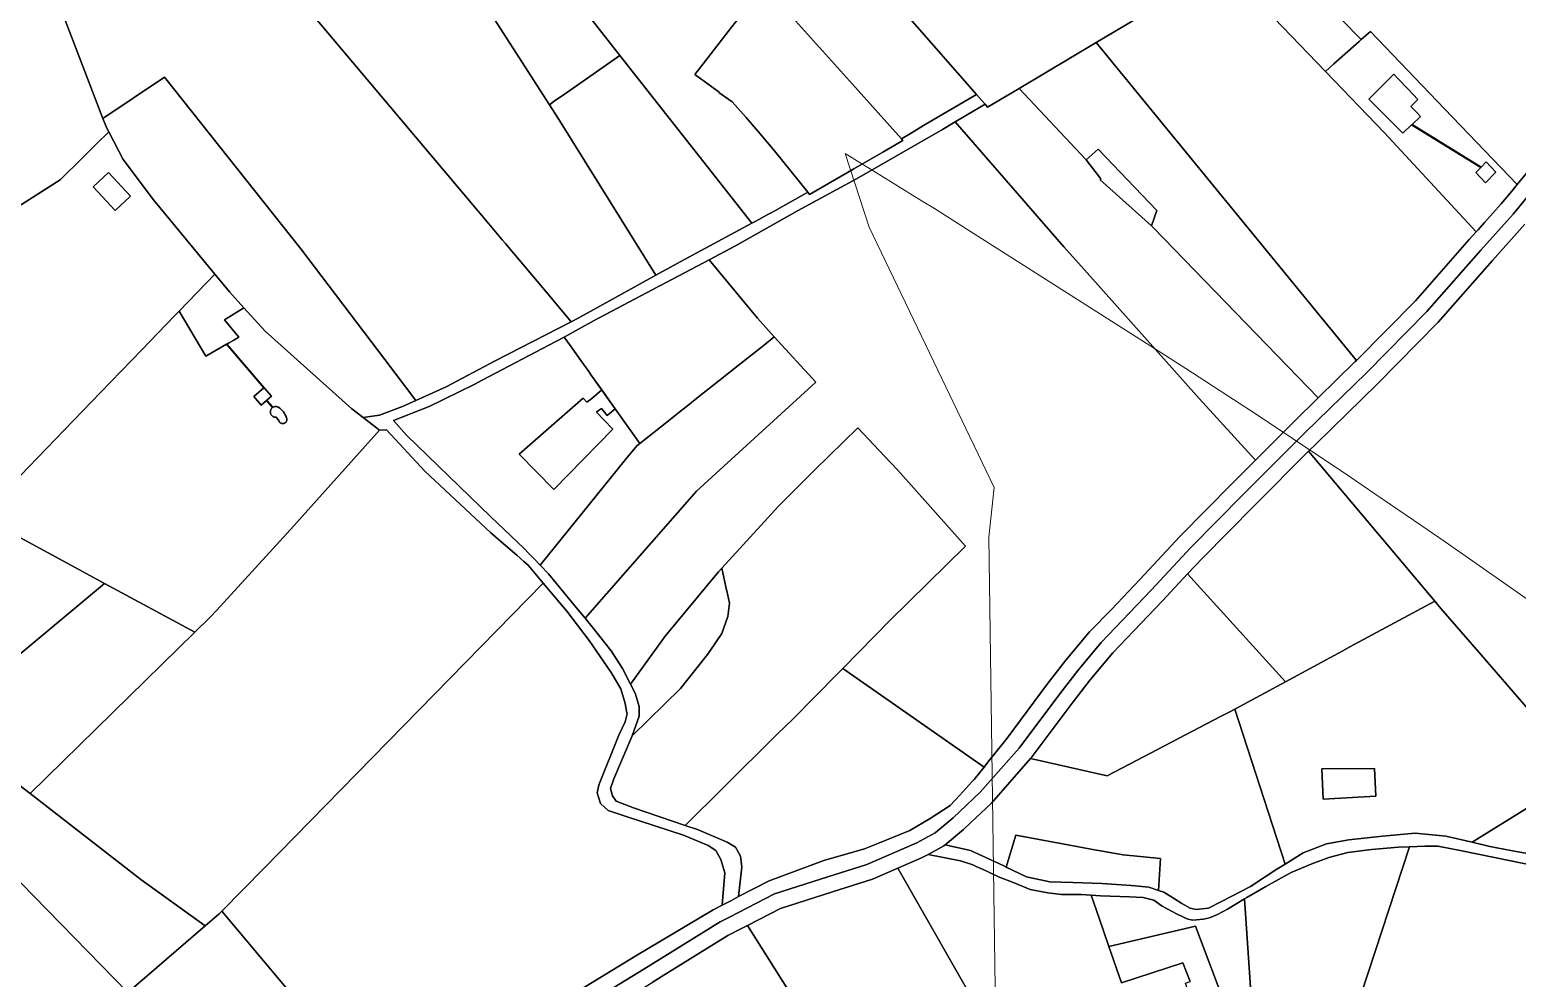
# Model space of a CAD drawing. Header units: metres. Extents: x 3 to 1027712, y 40 to 4430649.
# Drawn here: x 511095 to 511666, y 4411737 to 4412101 of the extents above; entities that cross this region are included whole.
import ezdxf

# ---------------------------------------------------------------- set-up
doc = ezdxf.new("R2010")
doc.units = ezdxf.units.M
doc.header["$MEASUREMENT"] = 0
doc.layers.add('A.ES.SDGC.CP.07003.cadastralparcel — CadastralParcel', color=1, linetype='Continuous')
doc.layers.add('Zonas_Interes_Minero_5_km', color=7, linetype='Continuous', lineweight=9, true_color=0xc0fac1)

msp = doc.modelspace()

# ---------------------------------------------------------------- linework, layer by layer
at = {"layer": 'A.ES.SDGC.CP.07003.cadastralparcel — CadastralParcel', "color": 7, "linetype": 'Continuous', "flags": 128}
for points in [[(511510.38, 4412203.79), (511483.71, 4412233.91), (511496.96, 4412239.28), (511505.47, 4412242.73), (511520.23, 4412249.09), (511522.99, 4412250.28), (511537.6, 4412256.57), (511559.51, 4412266.01), (511561.51, 4412266.89), (511629.77, 4412184.59), (511642.53, 4412169.21), (511703.94, 4412095.16), (511695.5, 4412082.72), (511684.84, 4412066.53), (511679.55, 4412059.37), (511670.47, 4412047.09), (511666.24, 4412041.96), (511638.31, 4412071.11), (511609.84, 4412100.84), (511606.29, 4412097.69), (511590.49, 4412113.82), (511541.75, 4412168.37), (511537.41, 4412173.27), (511510.38, 4412203.79)], [(511486.75, 4412194.54), (511459.06, 4412223.92), (511463.08, 4412225.55), (511471.36, 4412228.91), (511483.71, 4412233.91), (511510.38, 4412203.79), (511537.41, 4412173.27), (511541.75, 4412168.37), (511590.49, 4412113.82), (511606.29, 4412097.69), (511605.51, 4412097), (511595.79, 4412088.38), (511592.65, 4412085.4), (511576.07, 4412102.58), (511566.74, 4412112.25), (511551.2, 4412128.34), (511545.94, 4412133.78), (511511, 4412169.84), (511488.62, 4412192.63), (511486.75, 4412194.54)], [(511458.1, 4412175.17), (511426.1, 4412210.95), (511437.7, 4412215.3), (511438.86, 4412215.74), (511459.06, 4412223.92), (511486.75, 4412194.54), (511488.62, 4412192.63), (511511, 4412169.84), (511545.94, 4412133.78), (511551.2, 4412128.34), (511566.74, 4412112.25), (511576.07, 4412102.58), (511592.65, 4412085.4), (511615.23, 4412061.79), (511650.51, 4412023.8), (511647.81, 4412020.79), (511627.17, 4411997.31), (511604.48, 4411974.35), (511504.5, 4412096.55), (511520.46, 4412106.07), (511480.19, 4412150.46), (511458.1, 4412175.17)], [(511401, 4412201.55), (511426.1, 4412210.95), (511458.1, 4412175.17), (511460.15, 4412172.88), (511480.19, 4412150.46), (511520.46, 4412106.07), (511504.5, 4412096.55), (511474.88, 4412078.88), (511462.76, 4412071.65), (511461.74, 4412072.81), (511460.33, 4412074.42), (511458.46, 4412076.55), (511427.47, 4412111.88), (511414.81, 4412126.58), (511396.26, 4412148.1), (511388.76, 4412156.8), (511379.38, 4412167.69), (511365.89, 4412183.34), (511362.59, 4412187.16), (511376.34, 4412192.32), (511395.09, 4412199.34), (511401, 4412201.55)], [(511294.33, 4412072.66), (511250.93, 4412140.2), (511255.89, 4412142.32), (511277.09, 4412151.4), (511306.92, 4412110.17), (511308.47, 4412108.03), (511321.45, 4412091.54), (511307.35, 4412081.73), (511300.85, 4412077.2), (511296.18, 4412073.95), (511294.33, 4412072.66)], [(511420.74, 4412069.49), (511410.8, 4412080.6), (511388.91, 4412104.9), (511377.57, 4412117.5), (511376.64, 4412118.53), (511377.28, 4412119.5), (511396.26, 4412148.1), (511414.81, 4412126.58), (511427.47, 4412111.88), (511458.46, 4412076.55), (511438.76, 4412064.99), (511433.1, 4412061.64), (511429.6, 4412059.58), (511420.74, 4412069.49)], [(511198.11, 4412113.48), (511195.81, 4412116.21), (511210.79, 4412123.01), (511211.16, 4412123.17), (511250.93, 4412140.2), (511294.33, 4412072.66), (511297.58, 4412067.61), (511313.42, 4412042.16), (511335.25, 4412007.11), (511305.35, 4411990.57), (511302.74, 4411989.24), (511295.13, 4411998.28), (511280.6, 4412015.51), (511279.94, 4412016.31), (511277.39, 4412019.34), (511276.18, 4412020.78), (511270.41, 4412027.63), (511198.11, 4412113.48)], [(511500.6, 4412051.41), (511474.88, 4412078.88), (511504.5, 4412096.55), (511604.48, 4411974.35), (511604.06, 4411973.93), (511589.76, 4411959.95), (511526.49, 4412025.32), (511525.72, 4412026.11), (511527.82, 4412032.04), (511505.21, 4412055.56), (511500.6, 4412051.41)], [(511615.23, 4412061.79), (511592.65, 4412085.4), (511595.79, 4412088.38), (511605.51, 4412097), (511606.29, 4412097.69), (511609.84, 4412100.84), (511638.31, 4412071.11), (511666.24, 4412041.96), (511664.19, 4412039.47), (511660.12, 4412034.52), (511653.68, 4412027.34), (511651.23, 4412024.61), (511650.51, 4412023.8), (511615.23, 4412061.79)], [(511297.58, 4412067.61), (511294.33, 4412072.66), (511296.18, 4412073.95), (511300.85, 4412077.2), (511307.35, 4412081.73), (511321.45, 4412091.54), (511348.97, 4412056.59), (511372.16, 4412027.14), (511344.63, 4412012.3), (511339.72, 4412009.59), (511337.53, 4412008.38), (511335.25, 4412007.11), (511313.42, 4412042.16), (511297.58, 4412067.61)], [(511124.21, 4412063.63), (511122.76, 4412067.4), (511146.35, 4412083.27), (511198.8, 4412017.26), (511231.11, 4411974.69), (511242.99, 4411959.04), (511237.85, 4411956.73), (511229.08, 4411953.32), (511222.71, 4411952.49), (511218.38, 4411955.82), (511185.03, 4411985.57), (511176.85, 4411994.64), (511171.33, 4412000.75), (511165.72, 4412007.56), (511142.16, 4412036.15), (511130.55, 4412051.62), (511124.97, 4412062.2), (511124.21, 4412063.63)], [(511629.14, 4412068.13), (511625.85, 4412065.1), (511652.39, 4412048.62), (511652.46, 4412048.69), (511654.36, 4412050.65), (511658.07, 4412046.71), (511654.13, 4412042.65), (511650.42, 4412046.59), (511652.25, 4412048.47), (511625.71, 4412064.95), (511622.28, 4412061.77), (511609.19, 4412074.73), (511611.97, 4412077.51), (511616.31, 4412081.86), (511618.86, 4412084.41), (511620.3, 4412082.89), (511624.37, 4412078.61), (511628.13, 4412074.65), (511625.87, 4412072.45), (511625.73, 4412072.31), (511625.36, 4412071.95), (511627.65, 4412069.64), (511627.7, 4412069.59), (511629.14, 4412068.13)], [(511629.14, 4412068.13), (511627.7, 4412069.59), (511627.65, 4412069.64), (511625.36, 4412071.95), (511625.73, 4412072.31), (511625.87, 4412072.45), (511628.13, 4412074.65), (511624.37, 4412078.61), (511620.3, 4412082.89), (511618.86, 4412084.41), (511616.31, 4412081.86), (511611.97, 4412077.51), (511609.19, 4412074.73), (511622.28, 4412061.77), (511625.71, 4412064.95), (511652.25, 4412048.47), (511650.42, 4412046.59), (511654.13, 4412042.65), (511658.07, 4412046.71), (511654.36, 4412050.65), (511652.46, 4412048.69), (511652.39, 4412048.62), (511625.85, 4412065.1), (511629.14, 4412068.13)], [(511429.6, 4412059.58), (511433.1, 4412061.64), (511438.76, 4412064.99), (511458.46, 4412076.55), (511460.33, 4412074.42), (511461.74, 4412072.81), (511450.32, 4412066.02), (511445.35, 4412063.08), (511412.36, 4412044.22), (511389.7, 4412031.81), (511365.82, 4412018.41), (511355.7, 4412013.06), (511336.82, 4412003.08), (511336.67, 4412003), (511334.28, 4412001.74), (511331.58, 4412000.32), (511313.67, 4411990.9), (511312.67, 4411990.35), (511304.38, 4411985.79), (511300, 4411983.38), (511296.86, 4411981.65), (511268.53, 4411966.81), (511265.42, 4411965.18), (511248.12, 4411956.66), (511234.47, 4411951.3), (511239.35, 4411945.71), (511271.76, 4411914.29), (511284.67, 4411902.12), (511286.46, 4411900.24), (511288.33, 4411898.26), (511290.77, 4411895.7), (511293.93, 4411892.39), (511302.84, 4411881.63), (511304.65, 4411879.44), (511306.65, 4411877.03), (511308.02, 4411875.37), (511310.78, 4411872.03), (511318.09, 4411862.77), (511322.48, 4411855.96), (511325.55, 4411849.97), (511327.35, 4411846.46), (511328.82, 4411841.35), (511328.82, 4411837.7), (511326.14, 4411830.15), (511319.07, 4411813.59), (511317.85, 4411809.94), (511318.58, 4411807.02), (511320.04, 4411805.07), (511326.62, 4411802.39), (511346.46, 4411795.72), (511351.23, 4411794.12), (511362.69, 4411789.25), (511365.85, 4411787.3), (511366.34, 4411786.45), (511367.8, 4411783.89), (511368.29, 4411779.75), (511367.05, 4411768.35), (511364.26, 4411766.89), (511360.68, 4411765.03), (511361.71, 4411777.52), (511360.25, 4411782.64), (511358.3, 4411786.04), (511355.37, 4411787.99), (511345.87, 4411791.89), (511323.45, 4411799.19), (511316.87, 4411801.38), (511313.95, 4411804.06), (511312.73, 4411808.2), (511313.25, 4411810.63), (511313.46, 4411811.61), (511321.02, 4411830.36), (511323.45, 4411835.47), (511324.18, 4411838.63), (511324.01, 4411839.55), (511323.45, 4411842.53), (511321.75, 4411848.13), (511318.09, 4411854.46), (511309.55, 4411866.79), (511301.02, 4411877.99), (511291.98, 4411888.79), (511286.15, 4411895.75), (511284.52, 4411897.17), (511281.79, 4411899.53), (511278.3, 4411902.54), (511271.78, 4411908.17), (511246.44, 4411931.78), (511231.76, 4411947.72), (511229.08, 4411947.57), (511226.21, 4411949.78), (511222.71, 4411952.49), (511229.08, 4411953.32), (511237.85, 4411956.73), (511242.99, 4411959.04), (511254.67, 4411964.28), (511273.43, 4411974.26), (511302.74, 4411989.24), (511305.35, 4411990.57), (511335.25, 4412007.11), (511337.53, 4412008.38), (511339.72, 4412009.59), (511344.63, 4412012.3), (511372.16, 4412027.14), (511373.61, 4412027.92), (511377.98, 4412030.28), (511381.67, 4412032.27), (511381.85, 4412032.37), (511391.91, 4412038.02), (511393.64, 4412038.99), (511394.27, 4412038.2), (511411.35, 4412048.04), (511422.46, 4412054.45), (511430.2, 4412058.91), (511429.6, 4412059.58)], [(511492.06, 4412018.05), (511450.32, 4412066.02), (511461.74, 4412072.81), (511462.76, 4412071.65), (511474.88, 4412078.88), (511500.6, 4412051.41), (511506.22, 4412044.18), (511505.94, 4412043.8), (511525.72, 4412026.11), (511526.49, 4412025.32), (511589.76, 4411959.95), (511580.54, 4411950.92), (511565.7, 4411936.1), (511544.02, 4411959.77), (511501, 4412008.02), (511492.06, 4412018.05)], [(511114.71, 4412052.05), (511120.32, 4412057.6), (511124.97, 4412062.2), (511130.55, 4412051.62), (511142.16, 4412036.15), (511165.72, 4412007.56), (511151.98, 4411993.32), (511150.24, 4411991.52), (511137.65, 4411978.47), (511121.78, 4411962.03), (511094.14, 4411933.38), (511076.83, 4411915.43), (511045.36, 4411954.39), (511042.97, 4411957.35), (511016.95, 4411989.56), (511017.65, 4411989.95), (511054.51, 4412011.89), (511083.95, 4412029.58), (511088.2, 4412032.28), (511106.29, 4412043.72), (511114.71, 4412052.05)], [(511396.67, 4411965.99), (511380.77, 4411983.44), (511374.26, 4411990.6), (511355.7, 4412013.06), (511365.82, 4412018.41), (511389.7, 4412031.81), (511412.36, 4412044.22), (511445.35, 4412063.08), (511450.32, 4412066.02), (511492.06, 4412018.05), (511501, 4412008.02), (511544.02, 4411959.77), (511565.7, 4411936.1), (511556.74, 4411927.14), (511536.62, 4411906.75), (511521.21, 4411890.2), (511510.3, 4411878.71), (511501.92, 4411870.05), (511492.83, 4411859.14), (511485.69, 4411849.93), (511470.2, 4411829.21), (511465.49, 4411823.29), (511463.26, 4411820.49), (511461.38, 4411818.12), (511407.05, 4411856.03), (511425.34, 4411874.51), (511454.27, 4411902.97), (511428.05, 4411932.33), (511423.13, 4411937.55), (511412.83, 4411948.49), (511396.31, 4411932.36), (511382.34, 4411918.41), (511360.6, 4411894.54), (511359.29, 4411893.1), (511338.83, 4411868.45), (511325.55, 4411849.97), (511322.48, 4411855.96), (511318.09, 4411862.77), (511310.78, 4411872.03), (511308.02, 4411875.37), (511350.85, 4411924.11), (511396.67, 4411965.99)], [(511506.22, 4412044.18), (511500.6, 4412051.41), (511505.21, 4412055.56), (511527.82, 4412032.04), (511525.72, 4412026.11), (511505.94, 4412043.8), (511506.22, 4412044.18)], [(511127.38, 4412031.95), (511118.95, 4412041.07), (511124.93, 4412046.59), (511133.35, 4412037.46), (511127.38, 4412031.95)], [(511127.38, 4412031.95), (511133.35, 4412037.46), (511124.93, 4412046.59), (511118.95, 4412041.07), (511127.38, 4412031.95)], [(511300.42, 4411982.8), (511300, 4411983.38), (511304.38, 4411985.79), (511312.67, 4411990.35), (511313.67, 4411990.9), (511331.58, 4412000.32), (511334.28, 4412001.74), (511336.67, 4412003), (511336.82, 4412003.08), (511355.7, 4412013.06), (511374.26, 4411990.6), (511380.77, 4411983.44), (511376.97, 4411980.43), (511366.82, 4411972.39), (511359.49, 4411966.57), (511351.69, 4411960.39), (511346.21, 4411956.04), (511345.35, 4411955.36), (511340.76, 4411951.73), (511337.02, 4411948.76), (511329.09, 4411942.48), (511325.63, 4411947.35), (511310.42, 4411968.73), (511309.43, 4411970.12), (511306.42, 4411974.35), (511305.77, 4411975.26), (511303.69, 4411978.18), (511300.42, 4411982.8)], [(511176.85, 4411994.64), (511169.49, 4411990.01), (511174.97, 4411983.29), (511173.06, 4411982.21), (511170.97, 4411981.02), (511170.34, 4411980.66), (511184.71, 4411963.91), (511187.54, 4411960.62), (511185.79, 4411959.12), (511188.12, 4411956.39), (511188.24, 4411956.46), (511188.4, 4411956.53), (511188.58, 4411956.59), (511188.75, 4411956.63), (511188.93, 4411956.65), (511189.11, 4411956.66), (511189.3, 4411956.66), (511189.48, 4411956.63), (511189.65, 4411956.6), (511189.83, 4411956.54), (511190, 4411956.47), (511190.16, 4411956.39), (511190.7, 4411956), (511191.21, 4411955.57), (511191.68, 4411955.1), (511192.1, 4411954.59), (511192.48, 4411954.04), (511192.82, 4411953.46), (511193.1, 4411952.86), (511193.32, 4411952.23), (511193.36, 4411952.1), (511193.39, 4411951.97), (511193.41, 4411951.83), (511193.42, 4411951.7), (511193.41, 4411951.56), (511193.39, 4411951.42), (511193.37, 4411951.29), (511193.27, 4411951.03), (511193.21, 4411950.91), (511193.14, 4411950.8), (511193.06, 4411950.69), (511192.97, 4411950.58), (511192.87, 4411950.49), (511192.76, 4411950.41), (511192.64, 4411950.33), (511192.4, 4411950.21), (511192.27, 4411950.17), (511192.14, 4411950.14), (511192, 4411950.12), (511191.87, 4411950.11), (511191.73, 4411950.11), (511191.59, 4411950.13), (511191.46, 4411950.15), (511191.33, 4411950.19), (511191.2, 4411950.24), (511191.08, 4411950.3), (511190.96, 4411950.37), (511190.87, 4411950.43), (511190.85, 4411950.45), (511190.78, 4411950.51), (511190.69, 4411950.6), (511190.61, 4411950.69), (511190.54, 4411950.79), (511190.48, 4411950.9), (511190.43, 4411951.01), (511189.36, 4411952.53), (511189.19, 4411952.52), (511189.01, 4411952.53), (511188.83, 4411952.55), (511188.65, 4411952.58), (511188.48, 4411952.63), (511188.31, 4411952.7), (511188.15, 4411952.78), (511188, 4411952.88), (511187.86, 4411952.98), (511187.72, 4411953.1), (511187.6, 4411953.23), (511187.49, 4411953.37), (511187.39, 4411953.52), (511187.3, 4411953.68), (511187.22, 4411953.84), (511187.16, 4411954.01), (511187.12, 4411954.19), (511187.09, 4411954.37), (511187.07, 4411954.55), (511187.08, 4411954.73), (511187.1, 4411954.91), (511187.13, 4411955.09), (511187.18, 4411955.27), (511187.25, 4411955.43), (511187.33, 4411955.6), (511187.42, 4411955.75), (511187.53, 4411955.9), (511187.65, 4411956.04), (511187.78, 4411956.16), (511187.87, 4411956.23), (511185.56, 4411958.92), (511183.53, 4411957.18), (511180.7, 4411960.48), (511184.63, 4411963.84), (511170.25, 4411980.61), (511162.26, 4411976.08), (511151.98, 4411993.32), (511165.72, 4412007.56), (511171.33, 4412000.75), (511176.85, 4411994.64)], [(511319.64, 4411955.78), (511325.63, 4411947.35), (511329.09, 4411942.48), (511327.87, 4411941.51), (511323.61, 4411936.25), (511290.77, 4411895.7), (511288.33, 4411898.26), (511286.46, 4411900.24), (511284.67, 4411902.12), (511271.76, 4411914.29), (511239.35, 4411945.71), (511234.47, 4411951.3), (511248.12, 4411956.66), (511265.42, 4411965.18), (511268.53, 4411966.81), (511296.86, 4411981.65), (511300, 4411983.38), (511300.42, 4411982.8), (511303.69, 4411978.18), (511305.77, 4411975.26), (511306.42, 4411974.35), (511309.43, 4411970.12), (511310.42, 4411968.73), (511314.49, 4411963.02), (511310.57, 4411959.77), (511308.77, 4411958.28), (511307.25, 4411959.86), (511282.71, 4411938.38), (511296.02, 4411924.75), (511318.64, 4411947.99), (511315.23, 4411951.54), (511312.42, 4411954.47), (511313.22, 4411955.09), (511314.29, 4411955.92), (511316.57, 4411953.22), (511319.64, 4411955.78)], [(511293.93, 4411892.39), (511290.77, 4411895.7), (511323.61, 4411936.25), (511327.87, 4411941.51), (511329.09, 4411942.48), (511337.02, 4411948.76), (511340.76, 4411951.73), (511345.35, 4411955.36), (511346.21, 4411956.04), (511351.69, 4411960.39), (511359.49, 4411966.57), (511366.82, 4411972.39), (511376.97, 4411980.43), (511380.77, 4411983.44), (511396.67, 4411965.99), (511350.85, 4411924.11), (511308.02, 4411875.37), (511306.65, 4411877.03), (511304.65, 4411879.44), (511302.84, 4411881.63), (511293.93, 4411892.39)], [(511319.64, 4411955.78), (511316.57, 4411953.22), (511314.29, 4411955.92), (511313.22, 4411955.09), (511312.42, 4411954.47), (511315.23, 4411951.54), (511318.64, 4411947.99), (511296.02, 4411924.75), (511282.71, 4411938.38), (511307.25, 4411959.86), (511308.77, 4411958.28), (511310.57, 4411959.77), (511314.49, 4411963.02), (511319.64, 4411955.78)], [(511326.62, 4411802.39), (511320.04, 4411805.07), (511318.58, 4411807.02), (511317.85, 4411809.94), (511319.07, 4411813.59), (511326.14, 4411830.15), (511344.68, 4411848.34), (511355.05, 4411861.37), (511356.04, 4411862.61), (511360.59, 4411869.42), (511362.86, 4411875.92), (511363.51, 4411881.11), (511362.74, 4411884.64), (511362.16, 4411887.33), (511360.6, 4411894.54), (511382.34, 4411918.41), (511396.31, 4411932.36), (511412.83, 4411948.49), (511423.13, 4411937.55), (511428.05, 4411932.33), (511454.27, 4411902.97), (511425.34, 4411874.51), (511407.05, 4411856.03), (511404.99, 4411853.94), (511387.82, 4411836.58), (511381.86, 4411830.7), (511361.07, 4411810.16), (511346.46, 4411795.72), (511326.62, 4411802.39)], [(511137.36, 4411774.92), (511094.8, 4411807.94), (511158.09, 4411869.96), (511163.91, 4411875.66), (511166.46, 4411878.44), (511196.06, 4411910.77), (511200.52, 4411915.73), (511229.08, 4411947.57), (511231.76, 4411947.72), (511246.44, 4411931.78), (511271.78, 4411908.17), (511278.3, 4411902.54), (511281.79, 4411899.53), (511284.52, 4411897.17), (511286.15, 4411895.75), (511291.98, 4411888.79), (511196.45, 4411791.26), (511184.65, 4411779.25), (511168.46, 4411762.77), (511167.4, 4411761.7), (511161.99, 4411757.05), (511137.36, 4411774.92)], [(511577.2, 4411850.92), (511539.58, 4411892.31), (511545.29, 4411898.45), (511565.25, 4411918.69), (511586.11, 4411939.53), (511634.59, 4411881.93), (511602.01, 4411864.33), (511598.97, 4411862.68), (511577.2, 4411850.92)], [(511059.22, 4411835.05), (511018.23, 4411867.07), (511018.81, 4411867.48), (511053.95, 4411893.73), (511079.15, 4411912.55), (511113.44, 4411894.05), (511123.4, 4411888.68), (511084.53, 4411856.2), (511059.22, 4411835.05)], [(511327.35, 4411846.46), (511325.55, 4411849.97), (511338.83, 4411868.45), (511359.29, 4411893.1), (511360.6, 4411894.54), (511362.16, 4411887.33), (511362.74, 4411884.64), (511363.51, 4411881.11), (511362.86, 4411875.92), (511360.59, 4411869.42), (511356.04, 4411862.61), (511355.05, 4411861.37), (511344.68, 4411848.34), (511326.14, 4411830.15), (511328.82, 4411837.7), (511328.82, 4411841.35), (511327.35, 4411846.46)], [(511508.66, 4411814.78), (511479.27, 4411821.36), (511479.52, 4411821.63), (511495.24, 4411842.66), (511502.18, 4411851.62), (511510.86, 4411862.03), (511518.96, 4411870.41), (511529.95, 4411881.97), (511539.58, 4411892.31), (511577.2, 4411850.92), (511557.76, 4411840.41), (511555.28, 4411839.08), (511552.29, 4411837.52), (511519.94, 4411820.65), (511508.66, 4411814.78)], [(511062.44, 4411832.53), (511059.22, 4411835.05), (511084.53, 4411856.2), (511123.4, 4411888.68), (511158.09, 4411869.96), (511094.8, 4411807.94), (511062.44, 4411832.53)], [(511577.09, 4411780.82), (511557.76, 4411840.41), (511577.2, 4411850.92), (511598.97, 4411862.68), (511602.01, 4411864.33), (511634.59, 4411881.93), (511636.96, 4411879.1), (511652.37, 4411861.28), (511691.69, 4411815.81), (511648.96, 4411789.22), (511638.86, 4411791.58), (511627.06, 4411792.73), (511614.56, 4411791.58), (511601.61, 4411790.19), (511593.04, 4411788.57), (511584.02, 4411785.11), (511577.09, 4411780.82)], [(511033.9, 4411832.08), (511007.2, 4411859.33), (511018.23, 4411867.07), (511059.22, 4411835.05), (511062.44, 4411832.53), (511094.8, 4411807.94), (511137.36, 4411774.92), (511161.99, 4411757.05), (511132.35, 4411731.55), (511080.86, 4411784.13), (511072.43, 4411792.74), (511065.75, 4411799.56), (511033.9, 4411832.08)], [(511351.23, 4411794.12), (511346.46, 4411795.72), (511361.07, 4411810.16), (511381.86, 4411830.7), (511387.82, 4411836.58), (511404.99, 4411853.94), (511407.05, 4411856.03), (511461.38, 4411818.12), (511457.58, 4411813.33), (511456.7, 4411812.39), (511452.01, 4411807.32), (511448.4, 4411803.41), (511440.6, 4411798.38), (511432.8, 4411793.74), (511419.85, 4411788.48), (511415.45, 4411786.7), (511399.78, 4411782.23), (511378.77, 4411774.44), (511367.05, 4411768.35), (511368.29, 4411779.75), (511367.8, 4411783.89), (511366.34, 4411786.45), (511365.85, 4411787.3), (511362.69, 4411789.25), (511351.23, 4411794.12)], [(511456.17, 4411786.05), (511446.4, 4411788.19), (511453.48, 4411794.18), (511456.34, 4411796.88), (511458.58, 4411799), (511460.07, 4411800.41), (511464.18, 4411804.3), (511479.27, 4411821.36), (511508.66, 4411814.78), (511519.94, 4411820.65), (511552.29, 4411837.52), (511555.28, 4411839.08), (511557.76, 4411840.41), (511577.09, 4411780.82), (511573.94, 4411778.88), (511563.76, 4411772.17), (511552.66, 4411766.4), (511547.57, 4411763.85), (511542.94, 4411763.39), (511540.62, 4411763.85), (511537.38, 4411765.7), (511534.15, 4411767.78), (511530.44, 4411770.1), (511528.4, 4411770.75), (511529.22, 4411783.02), (511514.86, 4411784.39), (511502.43, 4411786.62), (511497.09, 4411787.58), (511473.62, 4411791.9), (511469.81, 4411779.71), (511468.66, 4411780.27), (511456.17, 4411786.05)], [(511591.2, 4411817.39), (511611.48, 4411817.62), (511611.93, 4411806.92), (511591.65, 4411805.78), (511591.2, 4411817.39)], [(511591.2, 4411817.39), (511591.65, 4411805.78), (511611.93, 4411806.92), (511611.48, 4411817.62), (511591.2, 4411817.39)], [(511477.69, 4411775.88), (511469.81, 4411779.71), (511473.62, 4411791.9), (511497.09, 4411787.58), (511502.43, 4411786.62), (511514.86, 4411784.39), (511529.22, 4411783.02), (511528.4, 4411770.75), (511524.66, 4411771.95), (511517.95, 4411772.64), (511506.61, 4411773.33), (511495.5, 4411773.8), (511486.71, 4411774.03), (511477.69, 4411775.88)], [(511040.03, 4411711.09), (511025.89, 4411732.83), (511031.13, 4411737.27), (511040.17, 4411744.94), (511036.75, 4411749.78), (511080.86, 4411784.13), (511132.35, 4411731.55), (511101.78, 4411705.27), (511098.96, 4411703.29), (511061.98, 4411677.32), (511050.66, 4411694.73), (511040.03, 4411711.09)], [(511566.06, 4411699.5), (511561.43, 4411767.42), (511562.32, 4411767.96), (511569.66, 4411772.19), (511579.44, 4411777.57), (511587.34, 4411780.88), (511593.86, 4411783.32), (511601.2, 4411785.27), (511610.33, 4411786.41), (511620.6, 4411787.39), (511624.83, 4411787.53), (511606.25, 4411730.79), (511604, 4411721.64), (511575.27, 4411704.88), (511569.4, 4411701.45), (511566.06, 4411699.5)], [(511575.86, 4411604.16), (511579.9, 4411621.82), (511585.15, 4411644.85), (511585.49, 4411646.23), (511604, 4411721.64), (511606.25, 4411730.79), (511624.83, 4411787.53), (511630.71, 4411787.72), (511635.77, 4411787.72), (511644.41, 4411786.09), (511656.96, 4411783.48), (511680.03, 4411778.73), (511709.37, 4411774.71), (511682.81, 4411736.93), (511727.35, 4411697.08), (511706.02, 4411682.8), (511653.57, 4411650.69), (511648.49, 4411647.58), (511640.32, 4411642.58), (511590.79, 4411612.26), (511575.86, 4411604.16)], [(511397.65, 4411714.22), (511370.45, 4411757.29), (511383.18, 4411763.83), (511403.14, 4411770.19), (511418.47, 4411775.1), (511428.24, 4411779.3), (511494.61, 4411662.95), (511494.84, 4411662.15), (511471.03, 4411652.61), (511447.3, 4411643.1), (511432.87, 4411637.32), (511413.3, 4411684.24), (511406.46, 4411697.35), (511397.65, 4411714.22)], [(511134.92, 4411647.43), (511098.96, 4411703.29), (511101.78, 4411705.27), (511132.35, 4411731.55), (511161.99, 4411757.05), (511167.4, 4411761.7), (511168.46, 4411762.77), (511219.13, 4411702.24), (511227.65, 4411694.05), (511232.28, 4411689.61), (511219.4, 4411674.09), (511210.92, 4411664.16), (511186.28, 4411632.78), (511184.53, 4411630.54), (511184.31, 4411630.26), (511163.57, 4411604.34), (511146.28, 4411629.95), (511145.46, 4411631.17), (511144.13, 4411633.13), (511134.92, 4411647.43)], [(511330.49, 4411689.52), (511311.86, 4411721.89), (511333.82, 4411735.31), (511337.7, 4411737.72), (511362.93, 4411753.42), (511363.4, 4411753.66), (511367.09, 4411755.56), (511370.45, 4411757.29), (511397.65, 4411714.22), (511406.46, 4411697.35), (511403.84, 4411695.96), (511398.59, 4411693.16), (511344.54, 4411664.34), (511343.23, 4411666.69), (511330.49, 4411689.52)], [(511514.17, 4411735.16), (511509.34, 4411749.23), (511542.65, 4411756.92), (511554.8, 4411724.67), (511549.29, 4411722.59), (511550.24, 4411718.99), (511545.12, 4411716.9), (511538.85, 4411735.11), (511540.56, 4411735.67), (511537.71, 4411742.88), (511514.17, 4411735.16)]]:
    msp.add_lwpolyline(points, close=True, dxfattribs=at)
for points in [[(511080.01, 4412175.33), (511107.54, 4412106.77), (511122.76, 4412067.4), (511124.21, 4412063.63), (511124.97, 4412062.2), (511120.32, 4412057.6), (511114.71, 4412052.05), (511106.29, 4412043.72), (511088.2, 4412032.28)], [(511198.11, 4412113.48), (511270.41, 4412027.63), (511276.18, 4412020.78), (511277.39, 4412019.34), (511279.94, 4412016.31), (511280.6, 4412015.51), (511295.13, 4411998.28), (511302.74, 4411989.24), (511273.43, 4411974.26), (511254.67, 4411964.28), (511242.99, 4411959.04), (511231.11, 4411974.69), (511198.8, 4412017.26), (511146.35, 4412083.27), (511122.76, 4412067.4), (511107.54, 4412106.77)], [(511370.09, 4412109.76), (511363.07, 4412100.78), (511356.52, 4412092.38), (511355.18, 4412090.67), (511350.21, 4412084.3), (511350.92, 4412083.78), (511351.08, 4412083.66), (511359.52, 4412077.48), (511359.42, 4412077.29), (511364.63, 4412073.74), (511369.92, 4412067.73), (511374.54, 4412062.3), (511380.82, 4412054.94), (511393.64, 4412038.99), (511391.91, 4412038.02), (511381.85, 4412032.37), (511381.67, 4412032.27), (511377.98, 4412030.28), (511373.61, 4412027.92), (511372.16, 4412027.14), (511348.97, 4412056.59), (511321.45, 4412091.54), (511308.47, 4412108.03)], [(511388.91, 4412104.9), (511410.8, 4412080.6), (511420.74, 4412069.49), (511420.74, 4412069.49), (511429.6, 4412059.58), (511430.2, 4412058.91), (511422.46, 4412054.45), (511411.35, 4412048.04), (511394.27, 4412038.2), (511393.64, 4412038.99), (511380.82, 4412054.94), (511374.54, 4412062.3), (511369.92, 4412067.73), (511364.63, 4412073.74), (511359.42, 4412077.29), (511359.52, 4412077.48), (511351.08, 4412083.66), (511350.92, 4412083.78), (511350.21, 4412084.3), (511355.18, 4412090.67), (511356.52, 4412092.38), (511363.07, 4412100.78), (511370.09, 4412109.76)], [(511301.55, 4411729.66), (511327.52, 4411745.52), (511357.27, 4411763.26), (511360.68, 4411765.03), (511364.26, 4411766.89), (511367.05, 4411768.35), (511378.77, 4411774.44), (511399.78, 4411782.23), (511415.45, 4411786.7), (511419.85, 4411788.48), (511432.8, 4411793.74), (511440.6, 4411798.38), (511448.4, 4411803.41), (511452.01, 4411807.32), (511456.7, 4411812.39), (511457.58, 4411813.33), (511461.38, 4411818.12), (511463.26, 4411820.49), (511465.49, 4411823.29), (511470.2, 4411829.21), (511485.69, 4411849.93), (511492.83, 4411859.14), (511501.92, 4411870.05), (511510.3, 4411878.71), (511521.21, 4411890.2), (511536.62, 4411906.75), (511556.74, 4411927.14), (511565.7, 4411936.1), (511580.54, 4411950.92), (511589.76, 4411959.95), (511604.06, 4411973.93), (511604.48, 4411974.35), (511627.17, 4411997.31), (511647.81, 4412020.79), (511650.51, 4412023.8), (511651.23, 4412024.61), (511653.68, 4412027.34), (511660.12, 4412034.52), (511664.19, 4412039.47), (511666.24, 4412041.96), (511670.47, 4412047.09)], [(511675.2, 4412043.4), (511664.67, 4412030.61), (511652.3, 4412016.81), (511631.56, 4411993.21), (511608.29, 4411969.67), (511584.75, 4411946.66), (511560.99, 4411922.91), (511540.95, 4411902.6), (511525.58, 4411886.08), (511514.63, 4411874.56), (511506.39, 4411866.04), (511497.5, 4411855.38), (511490.46, 4411846.29), (511474.86, 4411825.42), (511467.82, 4411817.46), (511459.87, 4411808.47), (511452, 4411801.04), (511449.48, 4411798.65), (511442.57, 4411792.81), (511435.51, 4411789.05), (511434.68, 4411788.61), (511416.37, 4411780.73), (511401.31, 4411775.9), (511380.88, 4411769.39), (511363.53, 4411760.48), (511359.97, 4411758.64), (511330.67, 4411740.41), (511304.67, 4411724.53)], [(511304.67, 4411724.53), (511330.67, 4411740.41), (511359.97, 4411758.64), (511363.53, 4411760.48), (511380.88, 4411769.39), (511401.31, 4411775.9), (511416.37, 4411780.73), (511434.68, 4411788.61), (511435.51, 4411789.05), (511442.57, 4411792.81), (511449.48, 4411798.65), (511452, 4411801.04), (511459.87, 4411808.47), (511467.82, 4411817.46), (511474.86, 4411825.42), (511490.46, 4411846.29), (511497.5, 4411855.38), (511506.39, 4411866.04), (511514.63, 4411874.56), (511525.58, 4411886.08), (511540.95, 4411902.6), (511560.99, 4411922.91), (511584.75, 4411946.66), (511608.29, 4411969.67), (511631.56, 4411993.21), (511652.3, 4412016.81), (511664.67, 4412030.61), (511675.2, 4412043.4)], [(511669.22, 4412026.7), (511656.78, 4412012.82), (511635.95, 4411989.12), (511612.52, 4411965.42), (511588.97, 4411942.39), (511586.11, 4411939.53), (511565.25, 4411918.69), (511545.29, 4411898.45), (511539.58, 4411892.31), (511529.95, 4411881.97), (511518.96, 4411870.41), (511510.86, 4411862.03), (511502.18, 4411851.62), (511495.24, 4411842.66), (511479.52, 4411821.63), (511479.27, 4411821.36), (511464.18, 4411804.3), (511460.07, 4411800.41), (511458.58, 4411799), (511456.34, 4411796.88), (511453.48, 4411794.18), (511446.4, 4411788.19), (511445.96, 4411787.82), (511443.91, 4411786.73), (511439.87, 4411784.58), (511437.28, 4411783.2), (511428.24, 4411779.3), (511418.47, 4411775.1), (511403.14, 4411770.19), (511383.18, 4411763.83), (511370.45, 4411757.29), (511367.09, 4411755.56), (511363.4, 4411753.66), (511362.93, 4411753.42), (511337.7, 4411737.72), (511333.82, 4411735.31)], [(511677.73, 4411783.48), (511663.79, 4411786.12), (511655.75, 4411787.65), (511648.96, 4411789.22), (511691.69, 4411815.81), (511652.37, 4411861.28), (511636.96, 4411879.1), (511634.59, 4411881.93), (511634.59, 4411881.93), (511586.11, 4411939.53), (511588.97, 4411942.39), (511612.52, 4411965.42), (511635.95, 4411989.12), (511656.78, 4412012.82), (511669.22, 4412026.7)], [(511094.14, 4411933.38), (511121.78, 4411962.03), (511137.65, 4411978.47), (511150.24, 4411991.52), (511151.98, 4411993.32), (511162.26, 4411976.08), (511170.25, 4411980.61), (511184.63, 4411963.84), (511180.7, 4411960.48), (511183.53, 4411957.18), (511185.56, 4411958.92), (511187.87, 4411956.23), (511187.78, 4411956.16), (511187.65, 4411956.04), (511187.53, 4411955.9), (511187.42, 4411955.75), (511187.33, 4411955.6), (511187.25, 4411955.43), (511187.18, 4411955.27), (511187.13, 4411955.09), (511187.1, 4411954.91), (511187.08, 4411954.73), (511187.07, 4411954.55), (511187.09, 4411954.37), (511187.12, 4411954.19), (511187.16, 4411954.01), (511187.22, 4411953.84), (511187.3, 4411953.68), (511187.39, 4411953.52), (511187.49, 4411953.37), (511187.6, 4411953.23), (511187.72, 4411953.1), (511187.86, 4411952.98), (511188, 4411952.88), (511188.15, 4411952.78), (511188.31, 4411952.7), (511188.48, 4411952.63), (511188.65, 4411952.58), (511188.83, 4411952.55), (511189.01, 4411952.53), (511189.19, 4411952.52), (511189.36, 4411952.53), (511190.43, 4411951.01), (511190.48, 4411950.9), (511190.54, 4411950.79), (511190.61, 4411950.69), (511190.69, 4411950.6), (511190.78, 4411950.51), (511190.85, 4411950.45), (511190.87, 4411950.43), (511190.96, 4411950.37), (511191.08, 4411950.3), (511191.2, 4411950.24), (511191.33, 4411950.19), (511191.46, 4411950.15), (511191.59, 4411950.13), (511191.73, 4411950.11), (511191.87, 4411950.11), (511192, 4411950.12), (511192.14, 4411950.14), (511192.27, 4411950.17), (511192.4, 4411950.21), (511192.64, 4411950.33), (511192.76, 4411950.41), (511192.87, 4411950.49), (511192.97, 4411950.58), (511193.06, 4411950.69), (511193.14, 4411950.8), (511193.21, 4411950.91), (511193.27, 4411951.03), (511193.37, 4411951.29), (511193.39, 4411951.42), (511193.41, 4411951.56), (511193.42, 4411951.7), (511193.41, 4411951.83), (511193.39, 4411951.97), (511193.36, 4411952.1), (511193.32, 4411952.23), (511193.1, 4411952.86), (511192.82, 4411953.46), (511192.48, 4411954.04), (511192.1, 4411954.59), (511191.68, 4411955.1), (511191.21, 4411955.57), (511190.7, 4411956), (511190.16, 4411956.39), (511190, 4411956.47), (511189.83, 4411956.54), (511189.65, 4411956.6), (511189.48, 4411956.63), (511189.3, 4411956.66), (511189.11, 4411956.66), (511188.93, 4411956.65), (511188.75, 4411956.63), (511188.58, 4411956.59), (511188.4, 4411956.53), (511188.24, 4411956.46), (511188.12, 4411956.39), (511185.79, 4411959.12), (511187.54, 4411960.62), (511184.71, 4411963.91), (511170.34, 4411980.66), (511170.97, 4411981.02), (511173.06, 4411982.21), (511174.97, 4411983.29), (511169.49, 4411990.01), (511176.85, 4411994.64), (511176.85, 4411994.64), (511185.03, 4411985.57), (511218.38, 4411955.82), (511222.71, 4411952.49), (511226.21, 4411949.78), (511229.08, 4411947.57), (511200.52, 4411915.73), (511196.06, 4411910.77), (511166.46, 4411878.44), (511163.91, 4411875.66), (511158.09, 4411869.96), (511123.4, 4411888.68), (511113.44, 4411894.05), (511079.15, 4411912.55)], [(511219.13, 4411702.24), (511168.46, 4411762.77), (511184.65, 4411779.25), (511196.45, 4411791.26), (511291.98, 4411888.79), (511301.02, 4411877.99), (511309.55, 4411866.79), (511318.09, 4411854.46), (511321.75, 4411848.13), (511323.45, 4411842.53), (511324.01, 4411839.55), (511324.18, 4411838.63), (511323.45, 4411835.47), (511321.02, 4411830.36), (511313.46, 4411811.61), (511313.25, 4411810.63), (511312.73, 4411808.2), (511313.95, 4411804.06), (511316.87, 4411801.38), (511323.45, 4411799.19), (511345.87, 4411791.89), (511355.37, 4411787.99), (511358.3, 4411786.04), (511360.25, 4411782.64), (511361.71, 4411777.52), (511360.68, 4411765.03), (511357.27, 4411763.26), (511327.52, 4411745.52), (511301.55, 4411729.66)], [(511680.03, 4411778.73), (511656.96, 4411783.48), (511644.41, 4411786.09), (511635.77, 4411787.72), (511630.71, 4411787.72), (511624.83, 4411787.53), (511620.6, 4411787.39), (511610.33, 4411786.41), (511601.2, 4411785.27), (511593.86, 4411783.32), (511587.34, 4411780.88), (511579.44, 4411777.57), (511569.66, 4411772.19), (511562.32, 4411767.96), (511561.43, 4411767.42), (511554.98, 4411763.56), (511551.07, 4411761.45), (511547.97, 4411760.14), (511545.69, 4411759.65), (511541.61, 4411759.33), (511539.66, 4411759.65), (511535.58, 4411761.61), (511529.87, 4411764.7), (511526.61, 4411766.98), (511522.54, 4411767.96), (511517.32, 4411768.29), (511506.16, 4411768.62), (511502.59, 4411768.85), (511498.66, 4411769.11), (511492.29, 4411769.11), (511491.16, 4411769.11), (511485.94, 4411769.76), (511479.09, 4411771.06), (511472.9, 4411773.67), (511466.86, 4411775.95), (511463.22, 4411777.72), (511461.07, 4411778.76), (511458.39, 4411779.94), (511457.08, 4411780.51), (511452.35, 4411782.14), (511452.35, 4411782.14), (511439.87, 4411784.58), (511443.91, 4411786.73), (511445.96, 4411787.82), (511446.4, 4411788.19), (511456.17, 4411786.05), (511468.66, 4411780.27), (511469.81, 4411779.71), (511477.69, 4411775.88), (511486.71, 4411774.03), (511495.5, 4411773.8), (511506.61, 4411773.33), (511517.95, 4411772.64), (511524.66, 4411771.95), (511528.4, 4411770.75), (511530.44, 4411770.1), (511534.15, 4411767.78), (511537.38, 4411765.7), (511540.62, 4411763.85), (511542.94, 4411763.39), (511547.57, 4411763.85), (511552.66, 4411766.4), (511563.76, 4411772.17), (511573.94, 4411778.88), (511577.09, 4411780.82), (511584.02, 4411785.11), (511593.04, 4411788.57), (511601.61, 4411790.19), (511614.56, 4411791.58), (511627.06, 4411792.73), (511638.86, 4411791.58), (511648.96, 4411789.22), (511655.75, 4411787.65), (511663.79, 4411786.12), (511677.73, 4411783.48)], [(511494.61, 4411662.95), (511428.24, 4411779.3), (511437.28, 4411783.2), (511439.87, 4411784.58), (511452.35, 4411782.14), (511457.08, 4411780.51), (511458.39, 4411779.94), (511461.07, 4411778.76), (511463.22, 4411777.72), (511466.86, 4411775.95), (511472.9, 4411773.67), (511479.09, 4411771.06), (511485.94, 4411769.76), (511491.16, 4411769.11), (511492.29, 4411769.11), (511498.66, 4411769.11), (511502.59, 4411768.85), (511505.61, 4411760.08), (511509.34, 4411749.23), (511514.17, 4411735.16)], [(511554.8, 4411724.67), (511542.65, 4411756.92), (511509.34, 4411749.23), (511505.61, 4411760.08), (511502.59, 4411768.85), (511502.59, 4411768.85), (511506.16, 4411768.62), (511517.32, 4411768.29), (511522.54, 4411767.96), (511526.61, 4411766.98), (511529.87, 4411764.7), (511535.58, 4411761.61), (511539.66, 4411759.65), (511541.61, 4411759.33), (511545.69, 4411759.65), (511547.97, 4411760.14), (511551.07, 4411761.45), (511554.98, 4411763.56), (511561.43, 4411767.42), (511566.06, 4411699.5)], [(511514.17, 4411735.16), (511537.71, 4411742.88), (511540.56, 4411735.67)]]:
    msp.add_lwpolyline(points, dxfattribs=at)
at = {"layer": 'Zonas_Interes_Minero_5_km'}
msp.add_lwpolyline([(511468.78, 4411514.49), (511463.2, 4411906.43), (511465.27, 4411925.55), (511417.16, 4412025.57), (511407.95, 4412053.94), (511414.43, 4412049.96), (511419.07, 4412047.1), (511437.63, 4412035.59), (511442.27, 4412032.7), (511451.51, 4412026.89), (511456.13, 4412023.98), (511529.73, 4411977.21), (511538.9, 4411971.31), (511557.18, 4411959.41), (511566.28, 4411953.42), (511602.57, 4411929.23), (511611.61, 4411923.13), (511629.63, 4411910.84), (511638.6, 4411904.64), (511710.09, 4411854.71)], dxfattribs=at)

doc.saveas('drawing.dxf')
